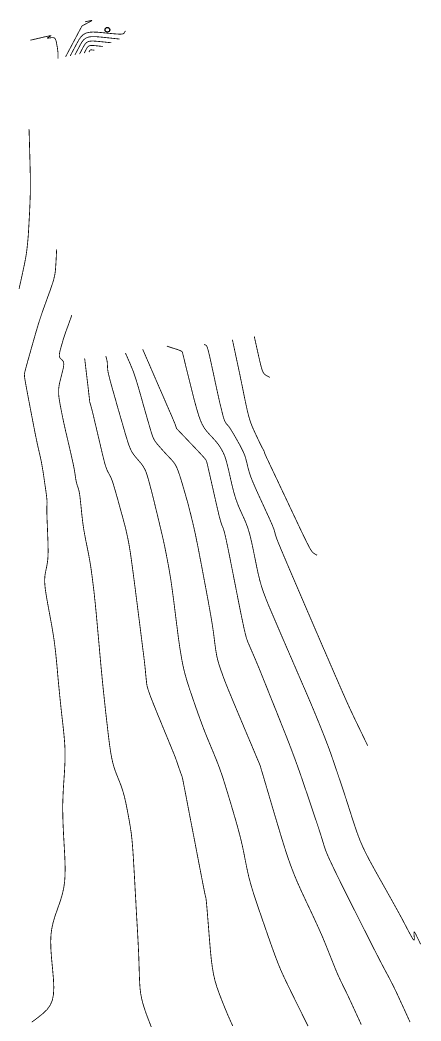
# Model space of a CAD drawing. Header units: metres. Extents: x 368659 to 369057, y 2280132 to 2280625.
# Drawn here: x 368915 to 369012.8, y 2280381.2 to 2280625.3 of the extents above; entities that cross this region are included whole.
import ezdxf

# ---------------------------------------------------------------- set-up
doc = ezdxf.new("R2010")
doc.units = ezdxf.units.M
doc.header["$MEASUREMENT"] = 0
doc.layers.add('CVL_CURV_D', color=22, linetype='Continuous')
doc.layers.add('CVL_CURV_G', color=30, linetype='Continuous')

msp = doc.modelspace()

# ---------------------------------------------------------------- linework, layer by layer
at = {"layer": 'CVL_CURV_D', "color": 22, "linetype": 'Continuous', "const_width": 0.2}
for points, elevation in [([(368917.58, 2280620.34), (368920.3, 2280620.97), (368921.1, 2280621.16), (368921.71, 2280621.29), (368922.15, 2280621.38), (368922.42, 2280621.42), (368922.55, 2280621.42), (368922.54, 2280621.38), (368922.42, 2280621.29), (368922.19, 2280621.17), (368921.95, 2280621.04), (368921.78, 2280620.94), (368921.7, 2280620.88), (368921.69, 2280620.84), (368921.77, 2280620.82), (368921.93, 2280620.83), (368922.18, 2280620.87), (368922.52, 2280620.92), (368922.86, 2280620.96), (368923.14, 2280620.96), (368923.37, 2280620.9), (368923.54, 2280620.77), (368923.68, 2280620.56), (368923.79, 2280620.25), (368923.9, 2280619.84), (368923.99, 2280619.3), (368924.09, 2280618.76), (368924.16, 2280618.32), (368924.21, 2280617.96), (368924.25, 2280617.66), (368924.27, 2280617.4), (368924.29, 2280617.16), (368924.29, 2280616.91), (368924.29, 2280616.65), (368924.28, 2280615.81)], 1895.75), ([(368940.73, 2280622.62), (368940.47, 2280622.13), (368940.36, 2280621.99), (368940.17, 2280621.89), (368939.87, 2280621.83), (368939.43, 2280621.81), (368938.79, 2280621.83), (368937.93, 2280621.9), (368936.8, 2280622), (368935.37, 2280622.15), (368933.93, 2280622.28), (368932.77, 2280622.32), (368931.83, 2280622.25), (368931.08, 2280622.05), (368930.46, 2280621.7), (368929.92, 2280621.19), (368929.42, 2280620.49), (368928.91, 2280619.58), (368927.27, 2280616.51)], 1896.25), ([(368939.33, 2280620.61), (368935.13, 2280621.06), (368933.88, 2280621.17), (368932.88, 2280621.21), (368932.08, 2280621.16), (368931.44, 2280621.02), (368930.92, 2280620.75), (368930.48, 2280620.36), (368930.08, 2280619.82), (368929.68, 2280619.12), (368928.41, 2280616.74)], 1896.5), ([(368937.28, 2280619.71), (368934.31, 2280620.02), (368933.42, 2280620.1), (368932.71, 2280620.13), (368932.14, 2280620.1), (368931.69, 2280619.99), (368931.32, 2280619.81), (368931.01, 2280619.53), (368930.73, 2280619.14), (368930.44, 2280618.65), (368929.55, 2280616.96)], 1896.75), ([(368933.17, 2280617.9), (368932.66, 2280617.95), (368932.5, 2280617.97), (368932.38, 2280617.97), (368932.28, 2280617.97), (368932.2, 2280617.95), (368932.14, 2280617.92), (368932.08, 2280617.87), (368932.03, 2280617.8), (368931.98, 2280617.72), (368931.83, 2280617.42)], 1897.25), ([(368917.23, 2280598.71), (368917.44, 2280591.18), (368917.5, 2280588.9), (368917.54, 2280586.97), (368917.55, 2280585.27), (368917.55, 2280583.69), (368917.51, 2280582.12), (368917.45, 2280580.45), (368917.37, 2280578.57), (368917.25, 2280576.37), (368917.13, 2280574.18), (368917.01, 2280572.35), (368916.87, 2280570.79), (368916.72, 2280569.4), (368916.54, 2280568.09), (368916.31, 2280566.75), (368916.02, 2280565.3), (368915.66, 2280563.64), (368915.31, 2280562.02), (368915.02, 2280560.73), (368914.79, 2280559.71)], 1895.75), ([(368927.67, 2280553.3), (368926.7, 2280550.62), (368926.4, 2280549.81), (368926.16, 2280549.13), (368925.95, 2280548.53), (368925.77, 2280547.98), (368925.6, 2280547.45), (368925.43, 2280546.88), (368925.25, 2280546.25), (368925.04, 2280545.52), (368924.84, 2280544.8), (368924.71, 2280544.22), (368924.63, 2280543.76), (368924.61, 2280543.4), (368924.66, 2280543.11), (368924.77, 2280542.87), (368924.94, 2280542.66), (368925.18, 2280542.45), (368925.42, 2280542.24), (368925.58, 2280542), (368925.68, 2280541.71), (368925.7, 2280541.33), (368925.66, 2280540.84), (368925.54, 2280540.2), (368925.34, 2280539.38), (368925.08, 2280538.36), (368924.81, 2280537.32), (368924.61, 2280536.43), (368924.49, 2280535.63), (368924.43, 2280534.88), (368924.44, 2280534.11), (368924.52, 2280533.28), (368924.66, 2280532.33), (368924.86, 2280531.22), (368925.08, 2280530.08), (368925.28, 2280529.08), (368925.47, 2280528.14), (368925.67, 2280527.19), (368925.9, 2280526.16), (368926.16, 2280524.98), (368926.49, 2280523.59), (368926.88, 2280521.91), (368927.27, 2280520.24), (368927.58, 2280518.89), (368927.82, 2280517.8), (368928.01, 2280516.93), (368928.16, 2280516.2), (368928.28, 2280515.57), (368928.38, 2280514.97), (368928.47, 2280514.36), (368928.56, 2280513.78), (368928.63, 2280513.3), (368928.7, 2280512.9), (368928.77, 2280512.56), (368928.85, 2280512.25), (368928.93, 2280511.95), (368929.03, 2280511.64), (368929.15, 2280511.29), (368929.27, 2280510.93), (368929.38, 2280510.56), (368929.47, 2280510.14), (368929.56, 2280509.63), (368929.65, 2280508.99), (368929.74, 2280508.18), (368929.85, 2280507.16), (368929.98, 2280505.89), (368930.11, 2280504.6), (368930.24, 2280503.49), (368930.36, 2280502.52), (368930.49, 2280501.6), (368930.64, 2280500.67), (368930.82, 2280499.68), (368931.03, 2280498.55), (368931.3, 2280497.22), (368931.57, 2280495.9), (368931.79, 2280494.77), (368931.97, 2280493.77), (368932.13, 2280492.85), (368932.28, 2280491.93), (368932.42, 2280490.94), (368932.57, 2280489.84), (368932.74, 2280488.54), (368932.9, 2280487.19), (368933.06, 2280485.92), (368933.2, 2280484.6), (368933.36, 2280483.13), (368933.53, 2280481.39), (368933.73, 2280479.27), (368933.97, 2280476.65), (368934.26, 2280473.42), (368934.55, 2280470.15), (368934.8, 2280467.41), (368935.03, 2280465.04), (368935.24, 2280462.89), (368935.46, 2280460.81), (368935.69, 2280458.65), (368935.95, 2280456.26), (368936.27, 2280453.5), (368936.58, 2280450.78), (368936.86, 2280448.58), (368937.12, 2280446.79), (368937.39, 2280445.32), (368937.67, 2280444.07), (368937.99, 2280442.94), (368938.37, 2280441.85), (368938.83, 2280440.68), (368939.29, 2280439.55), (368939.67, 2280438.55), (368939.99, 2280437.62), (368940.27, 2280436.69), (368940.53, 2280435.7), (368940.79, 2280434.57), (368941.06, 2280433.25), (368941.37, 2280431.65), (368941.67, 2280430.01), (368941.92, 2280428.55), (368942.13, 2280427.14), (368942.3, 2280425.69), (368942.45, 2280424.07), (368942.59, 2280422.19), (368942.73, 2280419.94), (368942.89, 2280417.21), (368943.04, 2280414.48), (368943.16, 2280412.23), (368943.27, 2280410.37), (368943.35, 2280408.79), (368943.43, 2280407.37), (368943.51, 2280406.03), (368943.59, 2280404.64), (368943.68, 2280403.11), (368943.76, 2280401.6), (368943.83, 2280400.3), (368943.89, 2280399.13), (368943.94, 2280398), (368943.99, 2280396.85), (368944.03, 2280395.58), (368944.08, 2280394.12), (368944.13, 2280392.38), (368944.2, 2280390.63), (368944.3, 2280389.12), (368944.48, 2280387.74), (368944.74, 2280386.41), (368945.11, 2280385.03), (368945.6, 2280383.5), (368946.26, 2280381.73), (368947.08, 2280379.62)], 1896.25), ([(368972.15, 2280548.13), (368973.15, 2280543.63), (368973.45, 2280542.3), (368973.7, 2280541.24), (368973.92, 2280540.43), (368974.12, 2280539.81), (368974.32, 2280539.36), (368974.53, 2280539.04), (368974.77, 2280538.8), (368975.04, 2280538.62), (368975.95, 2280538.1)], 1898.25), ([(368944.94, 2280544.99), (368948.91, 2280535.83), (368950.09, 2280533.13), (368951.01, 2280530.99), (368951.72, 2280529.37), (368952.23, 2280528.18), (368952.58, 2280527.35), (368952.81, 2280526.82), (368952.93, 2280526.5), (368952.98, 2280526.34), (368953.01, 2280526.24), (368953.04, 2280526.16), (368953.06, 2280526.09), (368953.07, 2280526.04), (368953.09, 2280525.99), (368953.1, 2280525.94), (368953.11, 2280525.9), (368953.13, 2280525.85), (368953.14, 2280525.81), (368953.15, 2280525.77), (368953.16, 2280525.74), (368953.18, 2280525.71), (368953.19, 2280525.68), (368953.21, 2280525.66), (368953.23, 2280525.63), (368953.25, 2280525.6), (368953.3, 2280525.55), (368953.41, 2280525.43), (368953.61, 2280525.22), (368953.92, 2280524.89), (368954.38, 2280524.42), (368955, 2280523.76), (368955.82, 2280522.9), (368956.86, 2280521.81), (368957.91, 2280520.71), (368958.73, 2280519.84), (368959.35, 2280519.17), (368959.81, 2280518.66), (368960.13, 2280518.28), (368960.34, 2280518), (368960.46, 2280517.8), (368960.53, 2280517.63), (368960.58, 2280517.44), (368960.66, 2280517.14), (368960.77, 2280516.69), (368960.92, 2280516.01), (368961.14, 2280515.06), (368961.43, 2280513.78), (368961.81, 2280512.11), (368962.29, 2280509.99), (368962.77, 2280507.86), (368963.16, 2280506.17), (368963.47, 2280504.85), (368963.72, 2280503.85), (368963.93, 2280503.09), (368964.1, 2280502.52), (368964.26, 2280502.08), (368964.43, 2280501.7), (368964.6, 2280501.28), (368964.78, 2280500.69), (368965.01, 2280499.83), (368965.29, 2280498.59), (368965.65, 2280496.88), (368966.12, 2280494.58), (368966.71, 2280491.59), (368967.46, 2280487.81), (368968.2, 2280484.03), (368968.8, 2280481.03), (368969.28, 2280478.71), (368969.65, 2280476.96), (368969.95, 2280475.68), (368970.19, 2280474.75), (368970.41, 2280474.08), (368970.61, 2280473.54), (368970.81, 2280473.08), (368970.98, 2280472.68), (368971.14, 2280472.32), (368971.3, 2280471.95), (368971.46, 2280471.57), (368971.65, 2280471.14), (368971.87, 2280470.64), (368972.13, 2280470.03), (368972.42, 2280469.36), (368972.73, 2280468.61), (368973.12, 2280467.68), (368973.62, 2280466.46), (368974.26, 2280464.86), (368975.1, 2280462.78), (368976.16, 2280460.12), (368977.5, 2280456.79), (368978.85, 2280453.4), (368979.98, 2280450.56), (368980.93, 2280448.11), (368981.77, 2280445.89), (368982.55, 2280443.76), (368983.33, 2280441.57), (368984.16, 2280439.15), (368985.11, 2280436.35), (368986.03, 2280433.62), (368986.77, 2280431.42), (368987.35, 2280429.69), (368987.81, 2280428.32), (368988.16, 2280427.24), (368988.44, 2280426.35), (368988.68, 2280425.58), (368988.91, 2280424.83), (368989.12, 2280424.12), (368989.32, 2280423.49), (368989.52, 2280422.92), (368989.74, 2280422.34), (368989.99, 2280421.73), (368990.3, 2280421.03), (368990.68, 2280420.21), (368991.14, 2280419.23), (368991.63, 2280418.2), (368992.12, 2280417.19), (368992.65, 2280416.1), (368993.27, 2280414.84), (368994.03, 2280413.3), (368994.99, 2280411.4), (368996.18, 2280409.02), (368997.67, 2280406.07), (368999.15, 2280403.13), (369000.35, 2280400.75), (369001.31, 2280398.84), (369002.1, 2280397.31), (369002.74, 2280396.05), (369003.31, 2280394.97), (369003.84, 2280393.96), (369004.39, 2280392.93), (369004.93, 2280391.93), (369005.4, 2280391.03), (369005.84, 2280390.16), (369006.29, 2280389.26), (369006.77, 2280388.26), (369007.32, 2280387.09), (369007.96, 2280385.69), (369008.75, 2280383.98), (369009.52, 2280382.28), (369010.16, 2280380.9)], 1897.25), ([(369012.72, 2280399.92), (369011.84, 2280401.72), (369011.59, 2280402.24), (369011.39, 2280402.61), (369011.25, 2280402.84), (369011.15, 2280402.92), (369011.1, 2280402.85), (369011.09, 2280402.65), (369011.11, 2280402.29), (369011.16, 2280401.8), (369011.2, 2280401.32), (369011.19, 2280401.01), (369011.12, 2280400.91), (369010.97, 2280401.02), (369010.74, 2280401.35), (369010.4, 2280401.93), (369009.94, 2280402.77), (369009.35, 2280403.89), (369008.73, 2280405.07), (369008.16, 2280406.16), (369007.57, 2280407.25), (369006.92, 2280408.43), (369006.17, 2280409.78), (369005.26, 2280411.41), (369004.15, 2280413.39), (369002.78, 2280415.82), (369001.41, 2280418.26), (369000.29, 2280420.31), (368999.38, 2280422.06), (368998.63, 2280423.63), (368997.98, 2280425.13), (368997.39, 2280426.66), (368996.8, 2280428.34), (368996.17, 2280430.26), (368995.56, 2280432.17), (368995.05, 2280433.78), (368994.6, 2280435.17), (368994.18, 2280436.45), (368993.77, 2280437.69), (368993.34, 2280438.99), (368992.85, 2280440.43), (368992.29, 2280442.11), (368991.72, 2280443.77), (368991.24, 2280445.18), (368990.82, 2280446.39), (368990.42, 2280447.5), (368990.01, 2280448.58), (368989.58, 2280449.71), (368989.09, 2280450.95), (368988.51, 2280452.4), (368987.92, 2280453.87), (368987.38, 2280455.2), (368986.85, 2280456.48), (368986.29, 2280457.82), (368985.66, 2280459.31), (368984.91, 2280461.06), (368984, 2280463.16), (368982.89, 2280465.72), (368981.78, 2280468.29), (368980.85, 2280470.43), (368980.06, 2280472.27), (368979.35, 2280473.9), (368978.68, 2280475.45), (368978.01, 2280477.01), (368977.28, 2280478.72), (368976.44, 2280480.68), (368975.61, 2280482.62), (368974.94, 2280484.28), (368974.39, 2280485.77), (368973.92, 2280487.17), (368973.51, 2280488.6), (368973.13, 2280490.15), (368972.75, 2280491.91), (368972.33, 2280494), (368971.91, 2280496.07), (368971.55, 2280497.77), (368971.22, 2280499.18), (368970.9, 2280500.38), (368970.57, 2280501.44), (368970.19, 2280502.46), (368969.76, 2280503.51), (368969.23, 2280504.66), (368968.71, 2280505.81), (368968.28, 2280506.81), (368967.92, 2280507.74), (368967.6, 2280508.66), (368967.3, 2280509.64), (368967, 2280510.74), (368966.69, 2280512.04), (368966.33, 2280513.6), (368965.98, 2280515.15), (368965.68, 2280516.39), (368965.43, 2280517.39), (368965.2, 2280518.18), (368964.99, 2280518.83), (368964.77, 2280519.37), (368964.53, 2280519.87), (368964.26, 2280520.38), (368963.98, 2280520.86), (368963.72, 2280521.28), (368963.45, 2280521.68), (368963.15, 2280522.08), (368962.8, 2280522.51), (368962.37, 2280522.99), (368961.84, 2280523.57), (368961.19, 2280524.26), (368960.54, 2280525), (368959.98, 2280525.75), (368959.49, 2280526.6), (368959.03, 2280527.62), (368958.57, 2280528.91), (368958.09, 2280530.53), (368957.53, 2280532.58), (368956.89, 2280535.13), (368956.26, 2280537.67), (368955.76, 2280539.67), (368955.38, 2280541.19), (368955.1, 2280542.32), (368954.91, 2280543.1), (368954.78, 2280543.62), (368954.71, 2280543.94), (368954.67, 2280544.12), (368954.63, 2280544.25), (368954.56, 2280544.36), (368954.45, 2280544.46), (368954.27, 2280544.56), (368954.03, 2280544.68), (368953.7, 2280544.8), (368953.26, 2280544.95), (368952.71, 2280545.13), (368950.84, 2280545.73)], 1897.5), ([(368959.89, 2280546.14), (368960.31, 2280546), (368960.45, 2280545.92), (368960.58, 2280545.71), (368960.73, 2280545.35), (368960.9, 2280544.76), (368961.12, 2280543.9), (368961.39, 2280542.73), (368961.73, 2280541.18), (368962.16, 2280539.22), (368962.58, 2280537.23), (368962.93, 2280535.62), (368963.21, 2280534.32), (368963.45, 2280533.25), (368963.65, 2280532.34), (368963.84, 2280531.53), (368964.03, 2280530.75), (368964.24, 2280529.92), (368964.43, 2280529.14), (368964.6, 2280528.51), (368964.75, 2280528.01), (368964.9, 2280527.61), (368965.04, 2280527.3), (368965.19, 2280527.03), (368965.36, 2280526.8), (368965.56, 2280526.57), (368965.77, 2280526.34), (368965.97, 2280526.1), (368966.19, 2280525.8), (368966.43, 2280525.44), (368966.71, 2280524.97), (368967.07, 2280524.37), (368967.51, 2280523.61), (368968.05, 2280522.66), (368968.59, 2280521.7), (368969.02, 2280520.88), (368969.37, 2280520.18), (368969.66, 2280519.54), (368969.89, 2280518.92), (368970.09, 2280518.27), (368970.28, 2280517.56), (368970.48, 2280516.73), (368970.68, 2280515.88), (368970.9, 2280515.09), (368971.16, 2280514.28), (368971.49, 2280513.39), (368971.92, 2280512.35), (368972.47, 2280511.08), (368973.16, 2280509.54), (368974.04, 2280507.63), (368974.91, 2280505.74), (368975.6, 2280504.23), (368976.13, 2280503.06), (368976.52, 2280502.16), (368976.8, 2280501.48), (368976.99, 2280500.96), (368977.11, 2280500.55), (368977.2, 2280500.19), (368977.29, 2280499.8), (368977.46, 2280499.27), (368977.75, 2280498.49), (368978.19, 2280497.39), (368978.83, 2280495.86), (368979.69, 2280493.82), (368980.82, 2280491.16), (368982.26, 2280487.81), (368983.72, 2280484.4), (368984.95, 2280481.53), (368986.02, 2280479.06), (368986.98, 2280476.82), (368987.91, 2280474.67), (368988.87, 2280472.44), (368989.94, 2280469.98), (368991.17, 2280467.14), (368992.38, 2280464.35), (368993.38, 2280462.06), (368994.21, 2280460.17), (368994.92, 2280458.58), (368995.56, 2280457.18), (368996.18, 2280455.87), (368996.81, 2280454.53), (368997.52, 2280453.07), (368999.81, 2280448.33)], 1897.75), ([(368952.86, 2280445.58), (368949.47, 2280453.83), (368948.46, 2280456.28), (368947.67, 2280458.23), (368947.07, 2280459.75), (368946.63, 2280460.92), (368946.32, 2280461.8), (368946.11, 2280462.48), (368945.99, 2280463.01), (368945.92, 2280463.48), (368945.87, 2280463.91), (368945.83, 2280464.27), (368945.79, 2280464.6), (368945.76, 2280464.92), (368945.73, 2280465.26), (368945.69, 2280465.62), (368945.65, 2280466.04), (368945.61, 2280466.54), (368945.55, 2280467.13), (368945.47, 2280467.87), (368945.36, 2280468.87), (368945.19, 2280470.26), (368944.95, 2280472.14), (368944.64, 2280474.64), (368944.23, 2280477.87), (368943.71, 2280481.95), (368943.19, 2280486.03), (368942.77, 2280489.28), (368942.43, 2280491.84), (368942.16, 2280493.82), (368941.94, 2280495.35), (368941.75, 2280496.55), (368941.58, 2280497.54), (368941.4, 2280498.45), (368941.22, 2280499.31), (368941.05, 2280500.1), (368940.87, 2280500.89), (368940.66, 2280501.75), (368940.4, 2280502.74), (368940.08, 2280503.93), (368939.68, 2280505.38), (368939.19, 2280507.15), (368938.7, 2280508.92), (368938.3, 2280510.33), (368937.98, 2280511.43), (368937.71, 2280512.29), (368937.49, 2280512.95), (368937.29, 2280513.47), (368937.1, 2280513.89), (368936.89, 2280514.29), (368936.7, 2280514.65), (368936.54, 2280514.95), (368936.41, 2280515.2), (368936.3, 2280515.43), (368936.2, 2280515.65), (368936.11, 2280515.87), (368936.03, 2280516.11), (368935.93, 2280516.38), (368935.83, 2280516.69), (368935.72, 2280517.07), (368935.59, 2280517.56), (368935.42, 2280518.23), (368935.2, 2280519.12), (368934.92, 2280520.3), (368934.56, 2280521.82), (368934.11, 2280523.74), (368933.66, 2280525.65), (368933.3, 2280527.16), (368933.03, 2280528.33), (368932.82, 2280529.21), (368932.66, 2280529.85), (368932.54, 2280530.31), (368932.46, 2280530.63), (368932.39, 2280530.88), (368932.33, 2280531.09), (368932.28, 2280531.26), (368932.24, 2280531.4), (368932.21, 2280531.51), (368932.18, 2280531.61), (368932.15, 2280531.7), (368932.13, 2280531.79), (368932.1, 2280531.88), (368932.07, 2280531.97), (368932.05, 2280532.05), (368932.04, 2280532.11), (368932.03, 2280532.16), (368932.02, 2280532.21), (368932.01, 2280532.25), (368932.01, 2280532.3), (368932.01, 2280532.35), (368932, 2280532.43), (368931.98, 2280532.6), (368931.95, 2280532.9), (368931.9, 2280533.35), (368931.82, 2280534.01), (368931.72, 2280534.92), (368931.58, 2280536.1), (368931.4, 2280537.61), (368931.22, 2280539.12), (368931.08, 2280540.3), (368930.98, 2280541.2), (368930.9, 2280541.84), (368930.85, 2280542.28), (368930.81, 2280542.55), (368930.8, 2280542.69), (368930.79, 2280542.73), (368930.79, 2280542.75)], 1896.5), ([(368985.27, 2280379.93), (368983.43, 2280383.65), (368981.96, 2280386.62), (368980.82, 2280388.95), (368979.94, 2280390.76), (368979.28, 2280392.16), (368978.77, 2280393.27), (368978.38, 2280394.19), (368978.03, 2280395.04), (368977.71, 2280395.87), (368977.39, 2280396.69), (368977.06, 2280397.6), (368976.67, 2280398.67), (368976.2, 2280399.98), (368975.62, 2280401.63), (368974.9, 2280403.7), (368974.01, 2280406.27), (368973.12, 2280408.86), (368972.4, 2280411), (368971.82, 2280412.8), (368971.35, 2280414.36), (368970.96, 2280415.79), (368970.62, 2280417.2), (368970.3, 2280418.69), (368969.97, 2280420.36), (368969.64, 2280422.03), (368969.34, 2280423.5), (368969.02, 2280424.89), (368968.68, 2280426.28), (368968.28, 2280427.79), (368967.8, 2280429.52), (368967.21, 2280431.56), (368966.48, 2280434.03), (368965.74, 2280436.49), (368965.12, 2280438.52), (368964.58, 2280440.23), (368964.08, 2280441.71), (368963.6, 2280443.07), (368963.09, 2280444.4), (368962.52, 2280445.81), (368961.87, 2280447.39), (368961.21, 2280448.96), (368960.64, 2280450.35), (368960.12, 2280451.63), (368959.63, 2280452.92), (368959.12, 2280454.29), (368958.55, 2280455.85), (368957.9, 2280457.69), (368957.13, 2280459.91), (368956.36, 2280462.16), (368955.73, 2280464.14), (368955.21, 2280465.98), (368954.77, 2280467.83), (368954.39, 2280469.81), (368954.02, 2280472.07), (368953.64, 2280474.73), (368953.23, 2280477.94), (368952.83, 2280481.12), (368952.5, 2280483.71), (368952.22, 2280485.82), (368951.98, 2280487.56), (368951.76, 2280489.05), (368951.54, 2280490.4), (368951.31, 2280491.73), (368951.04, 2280493.15), (368950.78, 2280494.53), (368950.54, 2280495.75), (368950.31, 2280496.88), (368950.07, 2280498), (368949.81, 2280499.19), (368949.49, 2280500.54), (368949.11, 2280502.12), (368948.66, 2280504.02), (368948.2, 2280505.91), (368947.83, 2280507.44), (368947.52, 2280508.67), (368947.27, 2280509.68), (368947.06, 2280510.52), (368946.86, 2280511.26), (368946.67, 2280511.98), (368946.47, 2280512.72), (368946.27, 2280513.42), (368946.1, 2280514), (368945.96, 2280514.46), (368945.84, 2280514.83), (368945.73, 2280515.14), (368945.61, 2280515.41), (368945.48, 2280515.67), (368945.34, 2280515.94), (368945.19, 2280516.2), (368945.05, 2280516.44), (368944.89, 2280516.68), (368944.71, 2280516.93), (368944.48, 2280517.22), (368944.2, 2280517.55), (368943.85, 2280517.96), (368943.41, 2280518.46), (368942.97, 2280518.99), (368942.59, 2280519.5), (368942.26, 2280520.04), (368941.96, 2280520.66), (368941.65, 2280521.41), (368941.33, 2280522.34), (368940.97, 2280523.49), (368940.55, 2280524.92), (368940.13, 2280526.38), (368939.77, 2280527.61), (368939.45, 2280528.7), (368939.16, 2280529.73), (368938.86, 2280530.75), (368938.55, 2280531.85), (368938.2, 2280533.09), (368937.78, 2280534.55), (368937.38, 2280535.98), (368937.06, 2280537.14), (368936.82, 2280538.05), (368936.64, 2280538.78), (368936.51, 2280539.36), (368936.43, 2280539.84), (368936.39, 2280540.26), (368936.36, 2280540.68), (368936.34, 2280541.08), (368936.33, 2280541.4), (368936.31, 2280541.66), (368936.29, 2280541.89), (368936.26, 2280542.09), (368936.23, 2280542.27), (368936.18, 2280542.46), (368936.13, 2280542.67), (368935.95, 2280543.34)], 1896.75), ([(368966.92, 2280379.96), (368966.29, 2280381.32), (368965.67, 2280382.72), (368965.03, 2280384.27), (368964.31, 2280386.05), (368963.61, 2280387.86), (368963.04, 2280389.46), (368962.59, 2280390.98), (368962.22, 2280392.54), (368961.93, 2280394.26), (368961.67, 2280396.23), (368961.44, 2280398.59), (368961.2, 2280401.45), (368960.98, 2280404.27), (368960.8, 2280406.49), (368960.66, 2280408.18), (368960.55, 2280409.42), (368960.47, 2280410.29), (368960.41, 2280410.85), (368960.36, 2280411.18), (368960.31, 2280411.36), (368960.25, 2280411.57), (368960.15, 2280412.03), (368959.99, 2280412.84), (368959.73, 2280414.11), (368959.37, 2280415.96), (368958.88, 2280418.49), (368958.24, 2280421.82), (368957.43, 2280426.05), (368956.61, 2280430.27), (368955.97, 2280433.6), (368955.49, 2280436.13), (368955.13, 2280437.97), (368954.88, 2280439.24), (368954.72, 2280440.04), (368954.63, 2280440.48), (368954.58, 2280440.68), (368954.55, 2280440.78), (368954.52, 2280440.86), (368954.5, 2280440.93), (368954.48, 2280440.99), (368954.46, 2280441.05), (368954.44, 2280441.1), (368954.42, 2280441.16), (368954.39, 2280441.22), (368954.36, 2280441.3), (368954.32, 2280441.4), (368954.27, 2280441.54), (368954.19, 2280441.75), (368954.09, 2280442.03), (368953.96, 2280442.4), (368953.79, 2280442.89), (368953.58, 2280443.5), (368952.86, 2280445.58)], 1896.5)]:
    msp.add_lwpolyline(points, dxfattribs=dict(at, elevation=elevation))
at = {"layer": 'CVL_CURV_D'}
msp.add_circle((368936.34, 2280622.88), 0.576, dxfattribs=at)
at = {"layer": 'CVL_CURV_G', "color": 30, "linetype": 'Continuous', "const_width": 0.2}
for points, elevation in [([(368930.9, 2280624.81), (368931.93, 2280625.04), (368932.22, 2280625.11), (368932.42, 2280625.15), (368932.53, 2280625.15), (368932.54, 2280625.12), (368932.46, 2280625.05), (368932.27, 2280624.94), (368931.98, 2280624.78), (368931.59, 2280624.57), (368931.19, 2280624.37), (368930.87, 2280624.2), (368930.63, 2280624.08), (368930.46, 2280623.98), (368930.34, 2280623.92), (368930.26, 2280623.88), (368930.23, 2280623.85), (368930.21, 2280623.84), (368930.17, 2280623.82), (368930.14, 2280623.79), (368930.09, 2280623.7), (368929.98, 2280623.5), (368929.8, 2280623.18), (368929.54, 2280622.7), (368929.19, 2280622.04), (368928.73, 2280621.16), (368928.14, 2280620.05), (368926.14, 2280616.28)], 1896), ([(368935.22, 2280618.8), (368933.48, 2280618.99), (368932.96, 2280619.04), (368932.55, 2280619.05), (368932.21, 2280619.03), (368931.95, 2280618.97), (368931.73, 2280618.86), (368931.55, 2280618.7), (368931.38, 2280618.47), (368931.21, 2280618.18), (368930.69, 2280617.19)], 1897), ([(368923.96, 2280569.31), (368923.82, 2280566.59), (368923.77, 2280565.78), (368923.73, 2280565.11), (368923.69, 2280564.57), (368923.65, 2280564.12), (368923.6, 2280563.73), (368923.54, 2280563.37), (368923.48, 2280563.01), (368923.39, 2280562.62), (368923.3, 2280562.22), (368923.19, 2280561.8), (368923.06, 2280561.34), (368922.87, 2280560.78), (368922.63, 2280560.07), (368922.32, 2280559.18), (368921.91, 2280558.05), (368921.4, 2280556.64), (368920.88, 2280555.2), (368920.43, 2280553.94), (368920.04, 2280552.78), (368919.66, 2280551.63), (368919.29, 2280550.41), (368918.88, 2280549.04), (368918.42, 2280547.43), (368917.87, 2280545.5), (368917.34, 2280543.6), (368916.92, 2280542.11), (368916.61, 2280540.98), (368916.38, 2280540.16), (368916.24, 2280539.61), (368916.16, 2280539.26), (368916.13, 2280539.09), (368916.14, 2280539.02), (368916.16, 2280539.01), (368916.17, 2280538.99), (368916.18, 2280538.96), (368916.18, 2280538.93), (368916.18, 2280538.88), (368916.17, 2280538.83), (368916.15, 2280538.76), (368916.13, 2280538.67), (368916.11, 2280538.52), (368916.13, 2280538.26), (368916.19, 2280537.81), (368916.31, 2280537.11), (368916.49, 2280536.11), (368916.74, 2280534.75), (368917.08, 2280532.96), (368917.51, 2280530.69), (368917.95, 2280528.4), (368918.31, 2280526.55), (368918.6, 2280525.04), (368918.85, 2280523.81), (368919.06, 2280522.78), (368919.26, 2280521.85), (368919.46, 2280520.96), (368919.68, 2280520.02), (368919.89, 2280519.1), (368920.07, 2280518.29), (368920.23, 2280517.53), (368920.37, 2280516.76), (368920.51, 2280515.93), (368920.67, 2280514.98), (368920.84, 2280513.85), (368921.03, 2280512.49), (368921.23, 2280511.14), (368921.38, 2280510.07), (368921.49, 2280509.23), (368921.56, 2280508.58), (368921.61, 2280508.08), (368921.63, 2280507.69), (368921.62, 2280507.36), (368921.6, 2280507.07), (368921.58, 2280506.77), (368921.56, 2280506.41), (368921.56, 2280505.94), (368921.57, 2280505.3), (368921.59, 2280504.45), (368921.63, 2280503.33), (368921.69, 2280501.89), (368921.76, 2280500.08), (368921.83, 2280498.26), (368921.87, 2280496.77), (368921.88, 2280495.56), (368921.85, 2280494.55), (368921.79, 2280493.67), (368921.69, 2280492.87), (368921.55, 2280492.08), (368921.37, 2280491.22), (368921.19, 2280490.35), (368921.08, 2280489.52), (368921.04, 2280488.66), (368921.07, 2280487.68), (368921.19, 2280486.52), (368921.4, 2280485.08), (368921.71, 2280483.31), (368922.11, 2280481.13), (368922.52, 2280478.91), (368922.86, 2280477.04), (368923.13, 2280475.4), (368923.36, 2280473.9), (368923.55, 2280472.41), (368923.73, 2280470.85), (368923.91, 2280469.1), (368924.1, 2280467.05), (368924.28, 2280465.01), (368924.44, 2280463.28), (368924.59, 2280461.75), (368924.73, 2280460.32), (368924.88, 2280458.9), (368925.04, 2280457.38), (368925.23, 2280455.67), (368925.46, 2280453.66), (368925.68, 2280451.65), (368925.84, 2280449.93), (368925.95, 2280448.4), (368926.01, 2280446.95), (368926.01, 2280445.5), (368925.97, 2280443.92), (368925.88, 2280442.13), (368925.74, 2280440.01), (368925.6, 2280437.87), (368925.51, 2280436.01), (368925.45, 2280434.3), (368925.44, 2280432.62), (368925.47, 2280430.84), (368925.54, 2280428.85), (368925.65, 2280426.53), (368925.81, 2280423.74), (368925.96, 2280420.96), (368926.03, 2280418.66), (368926.01, 2280416.73), (368925.9, 2280415.05), (368925.67, 2280413.51), (368925.32, 2280412), (368924.84, 2280410.41), (368924.21, 2280408.61), (368923.58, 2280406.81), (368923.11, 2280405.23), (368922.78, 2280403.75), (368922.58, 2280402.26), (368922.51, 2280400.65), (368922.55, 2280398.82), (368922.7, 2280396.65), (368922.95, 2280394.03), (368923.18, 2280391.44), (368923.27, 2280389.33), (368923.18, 2280387.62), (368922.9, 2280386.23), (368922.4, 2280385.05), (368921.64, 2280383.99), (368920.6, 2280382.98), (368919.25, 2280381.91), (368917.89, 2280380.89)], 1896), ([(368966.83, 2280547.27), (368967.72, 2280543.11), (368967.99, 2280541.84), (368968.23, 2280540.73), (368968.45, 2280539.7), (368968.66, 2280538.69), (368968.88, 2280537.62), (368969.13, 2280536.41), (368969.42, 2280534.99), (368969.76, 2280533.29), (368970.11, 2280531.6), (368970.42, 2280530.21), (368970.7, 2280529.05), (368970.97, 2280528.07), (368971.25, 2280527.19), (368971.57, 2280526.34), (368971.94, 2280525.47), (368972.38, 2280524.51), (368972.82, 2280523.58), (368973.17, 2280522.84), (368973.45, 2280522.25), (368973.67, 2280521.8), (368973.84, 2280521.46), (368973.98, 2280521.18), (368974.1, 2280520.96), (368974.21, 2280520.75), (368974.32, 2280520.56), (368974.4, 2280520.41), (368974.47, 2280520.29), (368974.52, 2280520.18), (368974.55, 2280520.1), (368974.58, 2280520.02), (368974.61, 2280519.94), (368974.63, 2280519.86), (368974.65, 2280519.78), (368974.67, 2280519.7), (368974.7, 2280519.61), (368974.74, 2280519.51), (368974.79, 2280519.39), (368974.85, 2280519.24), (368974.94, 2280519.05), (368975.05, 2280518.82), (368975.16, 2280518.56), (368975.29, 2280518.3), (368975.44, 2280517.98), (368975.62, 2280517.59), (368975.86, 2280517.09), (368976.16, 2280516.44), (368976.55, 2280515.63), (368977.03, 2280514.61), (368977.54, 2280513.54), (368978.01, 2280512.55), (368978.48, 2280511.54), (368979, 2280510.44), (368979.61, 2280509.16), (368980.34, 2280507.61), (368981.23, 2280505.72), (368982.33, 2280503.39), (368983.42, 2280501.08), (368984.29, 2280499.27), (368984.97, 2280497.88), (368985.5, 2280496.85), (368985.9, 2280496.13), (368986.22, 2280495.65), (368986.49, 2280495.36), (368986.73, 2280495.18), (368987.46, 2280494.76)], 1898), ([(368998.25, 2280380.31), (368997.21, 2280382.57), (368996.38, 2280384.37), (368995.72, 2280385.81), (368995.18, 2280386.96), (368994.72, 2280387.92), (368994.3, 2280388.79), (368993.87, 2280389.65), (368993.47, 2280390.48), (368993.11, 2280391.23), (368992.77, 2280391.97), (368992.42, 2280392.74), (368992.05, 2280393.62), (368991.63, 2280394.66), (368991.13, 2280395.91), (368990.52, 2280397.43), (368989.9, 2280399), (368989.34, 2280400.38), (368988.79, 2280401.69), (368988.21, 2280403.02), (368987.56, 2280404.46), (368986.8, 2280406.12), (368985.88, 2280408.09), (368984.75, 2280410.47), (368983.62, 2280412.9), (368982.65, 2280415.06), (368981.8, 2280417.11), (368981.01, 2280419.18), (368980.22, 2280421.44), (368979.38, 2280424.04), (368978.43, 2280427.14), (368977.31, 2280430.88), (368976.22, 2280434.56), (368975.37, 2280437.45), (368974.72, 2280439.65), (368974.25, 2280441.23), (368973.93, 2280442.31), (368973.74, 2280442.97), (368973.64, 2280443.3), (368973.61, 2280443.4), (368973.54, 2280443.58), (368973.5, 2280443.69), (368973.38, 2280443.97), (368973.15, 2280444.51), (368972.78, 2280445.38), (368972.25, 2280446.66), (368971.51, 2280448.42), (368970.53, 2280450.73), (368969.29, 2280453.68), (368968.04, 2280456.65), (368967.04, 2280459.04), (368966.25, 2280460.95), (368965.62, 2280462.47), (368965.13, 2280463.71), (368964.73, 2280464.75), (368964.38, 2280465.71), (368964.04, 2280466.67), (368963.72, 2280467.59), (368963.47, 2280468.4), (368963.25, 2280469.16), (368963.07, 2280469.91), (368962.91, 2280470.73), (368962.76, 2280471.65), (368962.61, 2280472.74), (368962.44, 2280474.05), (368962.27, 2280475.41), (368962.09, 2280476.7), (368961.89, 2280478.01), (368961.65, 2280479.46), (368961.35, 2280481.17), (368960.98, 2280483.24), (368960.51, 2280485.79), (368959.92, 2280488.92), (368959.33, 2280492.06), (368958.84, 2280494.59), (368958.45, 2280496.64), (368958.11, 2280498.31), (368957.83, 2280499.7), (368957.56, 2280500.93), (368957.29, 2280502.1), (368956.99, 2280503.33), (368956.71, 2280504.51), (368956.45, 2280505.53), (368956.21, 2280506.46), (368955.98, 2280507.36), (368955.72, 2280508.3), (368955.42, 2280509.33), (368955.08, 2280510.53), (368954.66, 2280511.95), (368954.24, 2280513.36), (368953.88, 2280514.49), (368953.55, 2280515.41), (368953.25, 2280516.14), (368952.95, 2280516.74), (368952.62, 2280517.25), (368952.24, 2280517.73), (368951.8, 2280518.22), (368951.36, 2280518.68), (368950.98, 2280519.08), (368950.65, 2280519.43), (368950.35, 2280519.76), (368950.05, 2280520.09), (368949.73, 2280520.45), (368949.37, 2280520.85), (368948.95, 2280521.33), (368948.53, 2280521.82), (368948.19, 2280522.25), (368947.91, 2280522.65), (368947.67, 2280523.07), (368947.46, 2280523.51), (368947.26, 2280524.03), (368947.06, 2280524.65), (368946.84, 2280525.39), (368946.61, 2280526.16), (368946.41, 2280526.87), (368946.2, 2280527.59), (368945.97, 2280528.38), (368945.71, 2280529.28), (368945.4, 2280530.38), (368945.02, 2280531.71), (368944.56, 2280533.36), (368944.09, 2280535), (368943.7, 2280536.34), (368943.37, 2280537.44), (368943.07, 2280538.36), (368942.8, 2280539.16), (368942.52, 2280539.9), (368942.21, 2280540.65), (368941.87, 2280541.46), (368940.73, 2280544.07)], 1897)]:
    msp.add_lwpolyline(points, dxfattribs=dict(at, elevation=elevation))

doc.saveas('drawing.dxf')
